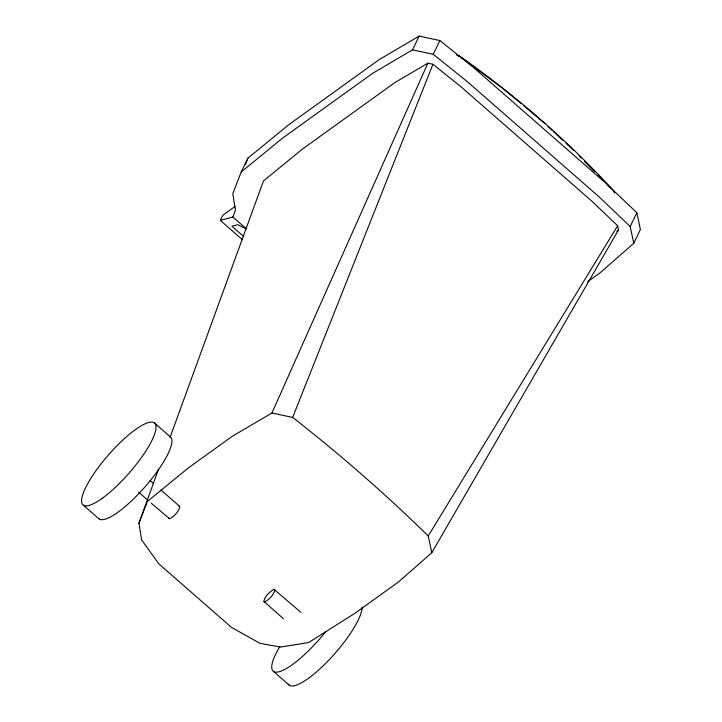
<?xml version="1.0" encoding="UTF-8"?>
<svg xmlns="http://www.w3.org/2000/svg" width="722" height="722" viewBox="0 0 722 722"><rect width="100%" height="100%" fill="white"/><g stroke="black" fill="none" stroke-linecap="round" stroke-linejoin="round"><path stroke-width="1.08" d="M170.049 437.379L263.458 180.951L301.904 149.481L394.645 82.732L427.866 63.175L432.938 64.267L460.952 86.739L592.184 201.465L617.662 225.76L618.528 229.876L431.783 552.736L398.481 581.95L354.944 613.285L308.709 642.517L280.632 647.056L259.983 643.356L231.554 627.436L158.804 563.837L141.593 539.848L138.949 523.179L158.533 469.165M587.69 281.688L600.451 272.51L633.754 243.296L640.405 229.542L636.858 212.764L605.975 183.325L473.794 67.76L439.851 40.531L419.157 36.1L379.276 59.565L289.035 124.509L247.872 158.181L241.229 171.935L232.809 193.658L235.444 210.328L232.854 216.997L220.336 220.4L242.375 239.677M245.471 164.39L247.872 158.181M138.949 523.179L147.369 501.456L188.532 467.784L232.06 436.458L271.941 412.993L427.866 63.175M431.783 552.736L428.227 535.959A1261.641 898.321 25.8 0 0 292.645 417.415L432.938 64.267M220.336 220.4L222.827 215.246L235.119 206.402M241.229 171.935L282.392 138.263L372.624 73.319L412.506 49.854L419.157 36.1M412.506 49.854L433.2 54.285L439.851 40.531M633.754 243.296L630.207 226.518L636.858 212.764M428.227 535.959L617.662 225.76M616.85 231.347L618.528 229.876M178.93 506.203L179.85 506.781C178.487 511.871 174.291 516.42 169.598 518.748L151.259 503.189M300.794 612.274L274.026 589.342C269.333 591.67 265.136 596.228 263.774 601.318L283.448 618.763M264.062 601.805L264.694 601.886C269.387 599.558 273.575 595.009 274.938 589.919L274.658 589.423M271.941 412.993L292.645 417.415M457.892 55.585L459.932 56.487L502.043 87.822L520.923 103.354M456.503 54.926L460.474 56.695C515.779 95.701 567.149 140.131 612.942 189.994L614.53 192.864M246.012 228.829L237.836 224.677L231.979 226.275L243.81 236.626M433.2 54.285L467.152 81.514L599.332 197.079L630.207 226.518M523.495 105.466L544.731 123.462M232.854 216.997L246.346 228.793M154.129 422.695L169.977 436.548A54.358 13.745 -48.8 0 1 146.485 485.148A54.358 13.745 -48.8 0 1 99.338 519.082M150.059 480.491L153.425 483.442M161.015 490.076L179.561 506.284M138.615 492.133L147.893 500.238M83.454 505.265L99.302 519.127M273.647 671.55L289.495 685.404M548.016 126.512L552.113 130.33M553.756 131.855L562.79 140.258M566.075 143.308L573.458 150.176M579.017 155.735L581.363 158.154M584.495 161.385L594.675 171.863M597.807 175.085L600.939 178.316M607.202 184.76L610.334 187.991M168.677 518.179L168.966 518.667M325.658 631.723A54.358 13.745 -48.8 0 1 280.064 671.478A54.358 13.745 -48.8 0 1 279.838 646.578M288.277 684.077A54.358 13.745 -48.8 0 0 319.828 668.942A54.358 13.745 -48.8 0 0 358.175 620.117A54.358 13.745 -48.8 0 0 362.083 606.94M102.19 498.342A54.358 13.745 -48.8 0 0 152.134 439.978A54.358 13.745 -48.8 0 0 135.411 429.608A54.358 13.745 -48.8 0 0 85.467 487.973A54.358 13.745 -48.8 0 0 102.19 498.342"/></g></svg>
